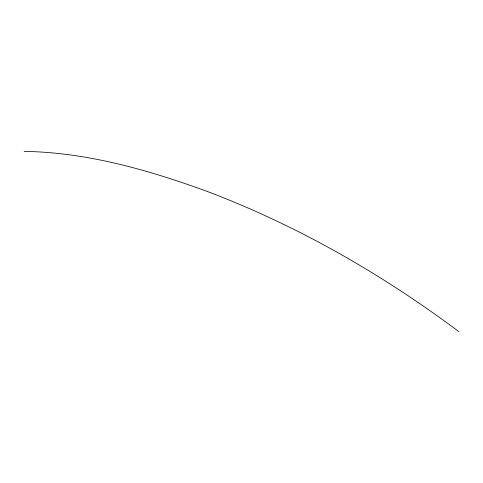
<?xml version="1.0" encoding="UTF-8"?>
<svg xmlns="http://www.w3.org/2000/svg" width="483" height="483" viewBox="0 0 483 483"><rect width="100%" height="100%" fill="white"/><g stroke="black" fill="none" stroke-linecap="round" stroke-linejoin="round"><path stroke-width="0.72" d="M24.15 151.39C87.465 152.362 149.181 170.215 208.239 191.811C298.005 225.935 382.005 274.205 458.85 331.61"/></g></svg>
